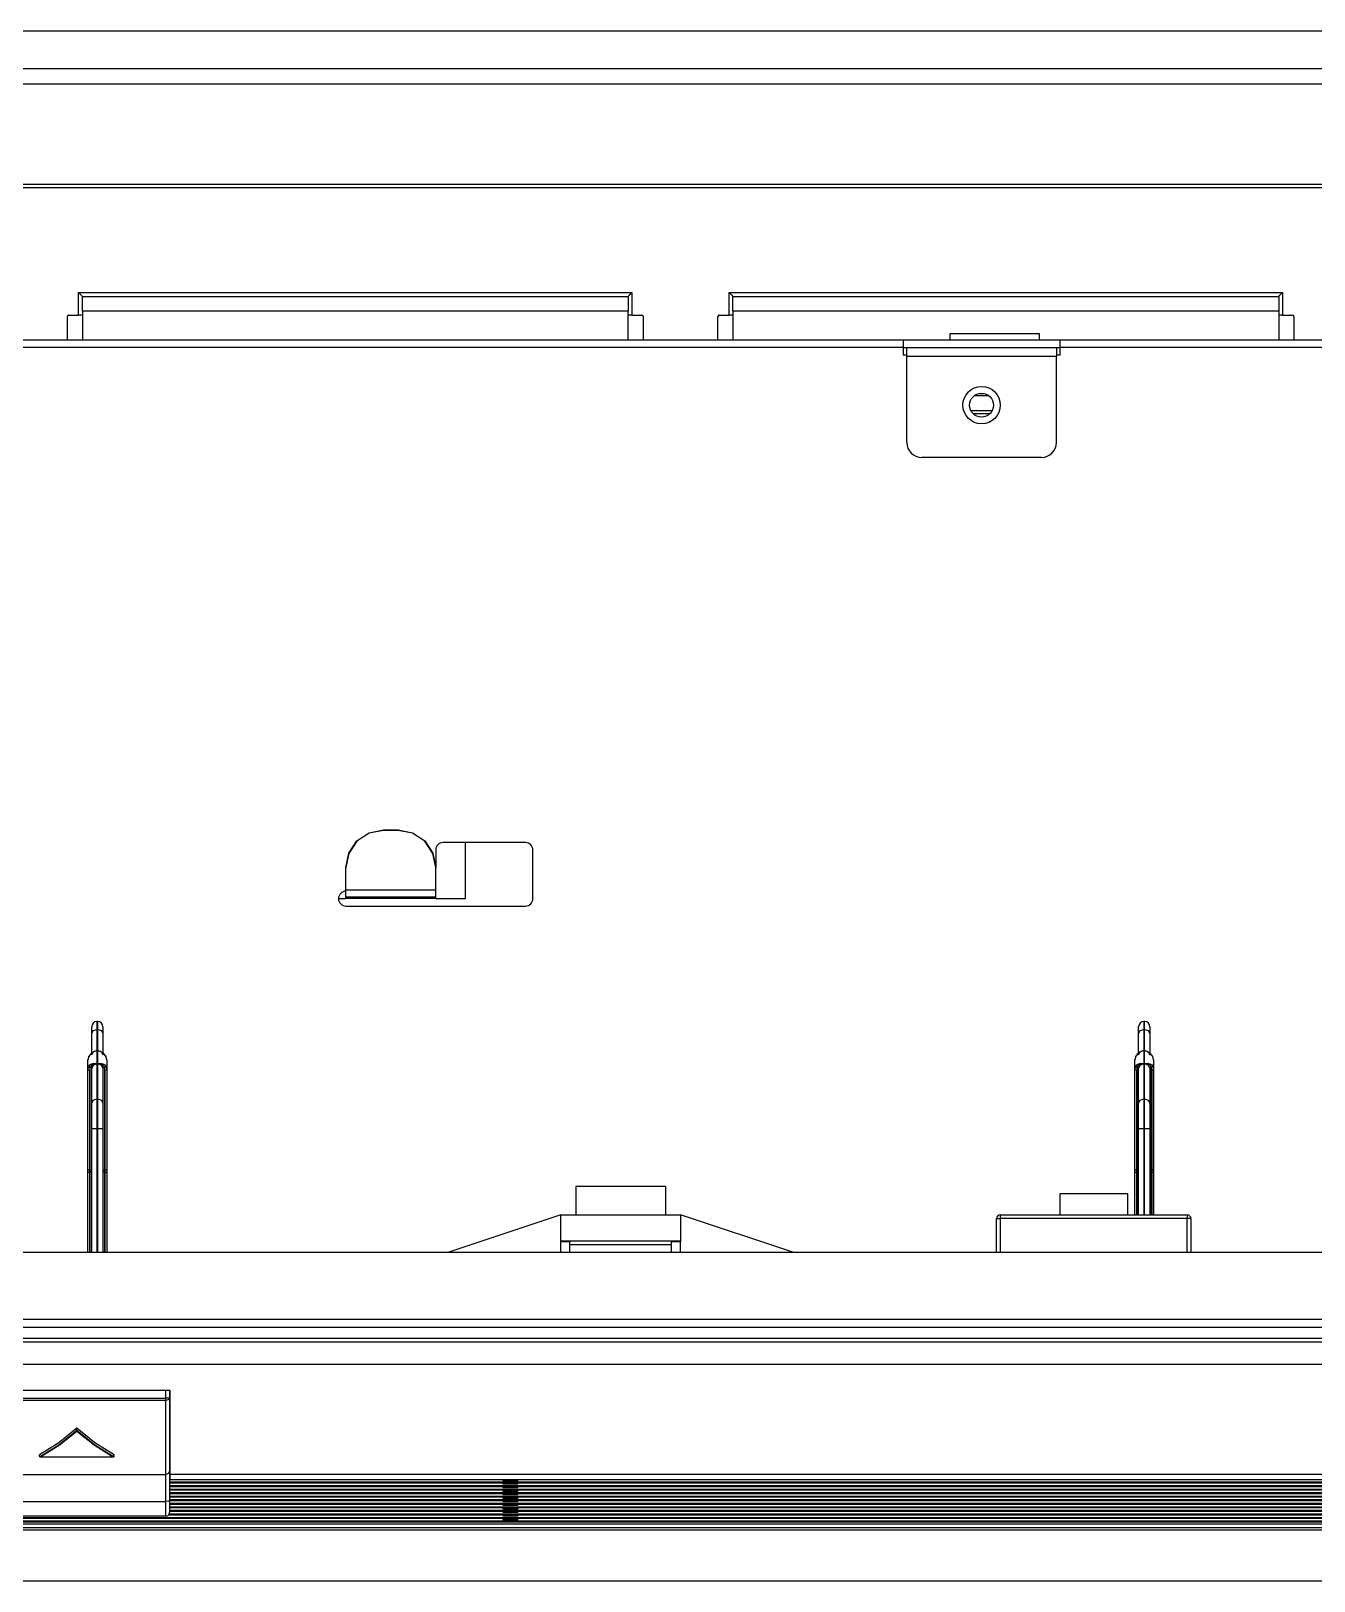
# Model space of a CAD drawing. Header units: millimetres. Extents: x 10547 to 11305, y 9897 to 10391.
# Drawn here: x 10946.687 to 10948.224, y 10068.236 to 10070.093 of the extents above; entities that cross this region are included whole.
import ezdxf

# ---------------------------------------------------------------- set-up
doc = ezdxf.new("R2010")
doc.units = ezdxf.units.MM
doc.layers.add('LG-AIRCON', color=240, linetype='Continuous')
doc.layers.add('에어컨', color=15, linetype='Continuous')

# ---------------------------------------------------------------- blocks, each defined once
blk = doc.blocks.new('A$C079960E7')
at = {"layer": '에어컨', "color": 0, "linetype": 'Continuous'}
for p, q in [((509.85, 373.21, 0), (1814.86, 373.21, 0)), ((509.85, 364.21, 0), (1814.86, 364.21, 0)), ((1814.86, 360.37, 0), (517.05, 360.37, 0)), ((623.7, 336.33, 0), (1719.91, 336.33, 0)), ((1719.91, 335.43, 0), (623.7, 335.43, 0)), ((810.9, 310.23, 0), (944.1, 310.23, 0)), ((810.9, 304.83, 0), (810.9, 310.23, 0)), ((810.9, 310.23, 0), (811.54, 309.59, 0)), ((943.47, 309.59, 0), (944.1, 310.23, 0)), ((944.1, 310.23, 0), (944.1, 304.83, 0)), ((967.5, 304.83, 0), (967.5, 310.23, 0)), ((967.5, 310.23, 0), (1100.7, 310.23, 0)), ((967.5, 310.23, 0), (968.14, 309.59, 0)), ((1100.07, 309.59, 0), (1100.7, 310.23, 0)), ((1100.7, 310.23, 0), (1100.7, 304.83, 0)), ((811.54, 309.59, 0), (811.8, 309.33, 0)), ((811.8, 309.33, 0), (943.2, 309.33, 0)), ((811.8, 308.85, 0), (811.8, 309.33, 0)), ((811.8, 307.53, 0), (811.8, 308.85, 0)), ((811.8, 305.73, 0), (811.8, 307.53, 0)), ((943.2, 309.33, 0), (943.47, 309.59, 0)), ((943.2, 309.33, 0), (943.2, 308.85, 0)), ((943.2, 308.85, 0), (943.2, 307.53, 0)), ((943.2, 307.53, 0), (943.2, 305.73, 0)), ((968.14, 309.59, 0), (968.4, 309.33, 0)), ((968.4, 309.33, 0), (1099.8, 309.33, 0)), ((968.4, 308.85, 0), (968.4, 309.33, 0)), ((968.4, 307.53, 0), (968.4, 308.85, 0)), ((968.4, 305.73, 0), (968.4, 307.53, 0)), ((1099.8, 309.33, 0), (1100.07, 309.59, 0)), ((1099.8, 309.33, 0), (1099.8, 308.85, 0)), ((1099.8, 308.85, 0), (1099.8, 307.53, 0)), ((1099.8, 307.53, 0), (1099.8, 305.73, 0)), ((808.2, 298.8, 0), (808.2, 304.47, 0)), ((808.56, 304.83, 0), (810.9, 304.83, 0)), ((811.54, 304.83, 0), (810.9, 304.83, 0)), ((811.8, 304.83, 0), (811.54, 304.83, 0)), ((811.8, 305.73, 0), (811.8, 298.8, 0)), ((943.2, 305.73, 0), (811.8, 305.73, 0)), ((943.2, 298.8, 0), (943.2, 305.73, 0)), ((943.47, 304.83, 0), (943.2, 304.83, 0)), ((944.1, 304.83, 0), (943.47, 304.83, 0)), ((944.1, 304.83, 0), (946.44, 304.83, 0)), ((946.8, 304.47, 0), (946.8, 298.8, 0)), ((964.8, 298.8, 0), (964.8, 304.47, 0)), ((965.16, 304.83, 0), (967.5, 304.83, 0)), ((968.14, 304.83, 0), (967.5, 304.83, 0)), ((968.4, 304.83, 0), (968.14, 304.83, 0)), ((1099.8, 305.73, 0), (968.4, 305.73, 0)), ((968.4, 305.73, 0), (968.4, 298.8, 0)), ((1099.8, 305.73, 0), (1099.8, 298.8, 0)), ((1100.07, 304.83, 0), (1099.8, 304.83, 0)), ((1100.7, 304.83, 0), (1100.07, 304.83, 0)), ((1100.7, 304.83, 0), (1103.05, 304.83, 0)), ((1103.4, 304.47, 0), (1103.4, 298.8, 0)), ((1131.01, 298.8, 0), (774.3, 298.8, 0)), ((1047.15, 298.77, 0), (1009.35, 298.77, 0)), ((1009.35, 298.77, 0), (1009.35, 298.14, 0)), ((1042.2, 300.33, 0), (1020.6, 300.33, 0)), ((1020.6, 300.33, 0), (1020.6, 298.8, 0)), ((1042.2, 298.8, 0), (1042.2, 300.33, 0)), ((1047.15, 298.14, 0), (1047.15, 298.77, 0)), ((1009.35, 297, 0), (774.3, 297, 0)), ((1009.35, 298.14, 0), (1009.35, 297, 0)), ((1009.35, 297, 0), (1009.35, 295.2, 0)), ((1009.35, 297, 0), (1010.39, 297, 0)), ((1010.25, 295.2, 0), (1009.35, 295.2, 0)), ((1010.25, 296.97, 0), (1010.39, 297, 0)), ((1010.25, 296.24, 0), (1010.25, 296.97, 0)), ((1010.25, 294.84, 0), (1010.25, 296.24, 0)), ((1046.25, 294.84, 0), (1010.25, 294.84, 0)), ((1010.25, 274.14, 0), (1010.25, 294.84, 0)), ((1010.39, 297, 0), (1046.12, 297, 0)), ((1046.12, 297, 0), (1047.15, 297, 0)), ((1046.12, 297, 0), (1046.25, 296.97, 0)), ((1046.25, 296.97, 0), (1046.25, 296.24, 0)), ((1046.25, 296.24, 0), (1046.25, 294.84, 0)), ((1047.15, 295.2, 0), (1046.25, 295.2, 0)), ((1046.25, 274.14, 0), (1046.25, 294.84, 0)), ((1047.15, 297, 0), (1047.15, 298.14, 0)), ((1131.01, 297, 0), (1047.15, 297, 0)), ((1047.15, 295.2, 0), (1047.15, 297, 0)), ((1030.07, 285.38, 0), (1026.44, 285.38, 0)), ((1027.52, 285.93, 0), (1028.99, 285.93, 0)), ((1025.7, 281.81, 0), (1030.81, 281.81, 0)), ((1030.23, 281.04, 0), (1026.28, 281.04, 0)), ((1042.65, 270.54, 0), (1013.85, 270.54, 0)), ((877.89, 178.23, 0), (880.81, 180.18, 0)), ((880.81, 180.1, 0), (877.89, 178.15, 0)), ((880.81, 180.18, 0), (884.25, 180.86, 0)), ((884.25, 180.79, 0), (880.81, 180.1, 0)), ((884.25, 180.86, 0), (884.25, 180.79, 0)), ((884.25, 180.86, 0), (887.85, 180.86, 0)), ((887.85, 180.79, 0), (884.25, 180.79, 0)), ((887.85, 180.79, 0), (887.85, 180.86, 0)), ((887.85, 180.86, 0), (891.3, 180.18, 0)), ((891.3, 180.1, 0), (887.85, 180.79, 0)), ((891.3, 180.18, 0), (894.22, 178.23, 0)), ((894.22, 178.15, 0), (891.3, 180.1, 0)), ((875.94, 175.31, 0), (877.89, 178.23, 0)), ((877.89, 178.15, 0), (875.94, 175.24, 0)), ((894.22, 178.23, 0), (896.17, 175.31, 0)), ((896.17, 175.24, 0), (894.22, 178.15, 0)), ((896.85, 176.04, 0), (896.85, 171.87, 0)), ((918.45, 177.84, 0), (898.65, 177.84, 0)), ((904.05, 164.34, 0), (904.05, 177.84, 0)), ((920.25, 164.34, 0), (920.25, 176.04, 0)), ((875.25, 171.87, 0), (875.94, 175.31, 0)), ((875.94, 175.24, 0), (875.25, 171.8, 0)), ((875.25, 171.8, 0), (875.25, 171.87, 0)), ((875.25, 166.41, 0), (875.25, 171.8, 0)), ((896.17, 175.31, 0), (896.85, 171.87, 0)), ((896.85, 171.8, 0), (896.17, 175.24, 0)), ((896.85, 171.87, 0), (896.85, 171.8, 0)), ((896.85, 166.41, 0), (896.85, 171.8, 0)), ((873.45, 164.34, 0), (875.25, 164.34, 0)), ((896.85, 166.41, 0), (875.25, 166.41, 0)), ((875.25, 165.2, 0), (875.25, 166.41, 0)), ((875.25, 164.7, 0), (875.25, 165.2, 0)), ((896.85, 164.7, 0), (875.25, 164.7, 0)), ((875.25, 164.6, 0), (875.25, 164.7, 0)), ((875.25, 164.34, 0), (875.25, 164.6, 0)), ((896.85, 164.34, 0), (875.25, 164.34, 0)), ((896.85, 165.2, 0), (896.85, 166.41, 0)), ((896.85, 164.7, 0), (896.85, 165.2, 0)), ((896.85, 164.6, 0), (896.85, 164.7, 0)), ((896.85, 164.34, 0), (896.85, 164.6, 0)), ((896.85, 164.34, 0), (904.05, 164.34, 0)), ((875.25, 162.54, 0), (918.45, 162.54, 0)), ((815.49, 134.76, 0), (815.31, 134.76, 0)), ((815.31, 134.76, 0), (815.31, 134.27, 0)), ((815.49, 134.27, 0), (815.49, 134.76, 0)), ((1067.5, 134.76, 0), (1067.32, 134.76, 0)), ((1067.32, 134.76, 0), (1067.32, 134.27, 0)), ((1067.5, 134.27, 0), (1067.5, 134.76, 0)), ((814.05, 133.08, 0), (814.05, 133.5, 0)), ((814.05, 131.87, 0), (814.05, 133.08, 0)), ((814.05, 131.87, 0), (814.42, 132.57, 0)), ((814.05, 127.14, 0), (814.05, 131.87, 0)), ((814.42, 132.57, 0), (815.31, 132.87, 0)), ((815.31, 134.27, 0), (815.31, 132.87, 0)), ((815.31, 132.87, 0), (815.31, 127.78, 0)), ((815.49, 132.87, 0), (815.31, 132.87, 0)), ((815.49, 132.87, 0), (815.49, 134.27, 0)), ((815.49, 127.78, 0), (815.49, 132.87, 0)), ((815.49, 132.87, 0), (816.39, 132.57, 0)), ((816.39, 132.57, 0), (816.75, 131.87, 0)), ((816.75, 133.5, 0), (816.75, 133.08, 0)), ((816.75, 133.08, 0), (816.75, 131.87, 0)), ((816.75, 131.87, 0), (816.75, 127.13, 0)), ((1066.05, 133.08, 0), (1066.05, 133.5, 0)), ((1066.05, 131.87, 0), (1066.05, 133.08, 0)), ((1066.05, 131.87, 0), (1066.42, 132.57, 0)), ((1066.05, 127.14, 0), (1066.05, 131.87, 0)), ((1066.42, 132.57, 0), (1067.32, 132.87, 0)), ((1067.32, 134.27, 0), (1067.32, 132.87, 0)), ((1067.32, 132.87, 0), (1067.32, 127.78, 0)), ((1067.5, 132.87, 0), (1067.32, 132.87, 0)), ((1067.5, 132.87, 0), (1067.5, 134.27, 0)), ((1067.5, 127.78, 0), (1067.5, 132.87, 0)), ((1067.5, 132.87, 0), (1068.39, 132.57, 0)), ((1068.39, 132.57, 0), (1068.75, 131.87, 0)), ((1068.75, 133.5, 0), (1068.75, 133.08, 0)), ((1068.75, 133.08, 0), (1068.75, 131.87, 0)), ((1068.75, 131.87, 0), (1068.75, 127.13, 0)), ((814, 127.1, 0), (813.74, 126.86, 0)), ((814.06, 127.09, 0), (813.8, 126.86, 0)), ((814.22, 127.27, 0), (814, 127.1, 0)), ((814.05, 126.74, 0), (814.42, 127.47, 0)), ((814.35, 127.29, 0), (814.06, 127.09, 0)), ((814.45, 127.42, 0), (814.22, 127.27, 0)), ((814.46, 127.37, 0), (814.35, 127.29, 0)), ((814.42, 127.47, 0), (815.31, 127.78, 0)), ((814.44, 127.43, 0), (814.5, 127.47, 0)), ((814.57, 127.43, 0), (814.46, 127.37, 0)), ((814.5, 127.47, 0), (814.75, 127.61, 0)), ((814.93, 127.62, 0), (814.57, 127.43, 0)), ((814.75, 127.61, 0), (815.02, 127.71, 0)), ((815.3, 127.77, 0), (814.93, 127.62, 0)), ((815.02, 127.71, 0), (815.16, 127.75, 0)), ((815.16, 127.75, 0), (815.3, 127.77, 0)), ((815.31, 127.77, 0), (815.3, 127.77, 0)), ((815.3, 127.77, 0), (815.31, 127.77, 0)), ((815.31, 127.78, 0), (815.31, 124.57, 0)), ((815.31, 127.78, 0), (815.31, 127.77, 0)), ((815.31, 127.77, 0), (815.31, 127.78, 0)), ((815.49, 124.57, 0), (815.49, 127.78, 0)), ((815.49, 127.78, 0), (816.39, 127.47, 0)), ((815.5, 127.77, 0), (815.49, 127.78, 0)), ((815.49, 127.78, 0), (815.5, 127.77, 0)), ((815.51, 127.77, 0), (815.5, 127.77, 0)), ((815.5, 127.77, 0), (815.51, 127.77, 0)), ((815.88, 127.62, 0), (815.51, 127.77, 0)), ((815.51, 127.77, 0), (815.65, 127.75, 0)), ((815.65, 127.75, 0), (815.79, 127.71, 0)), ((815.79, 127.71, 0), (816.06, 127.61, 0)), ((816.24, 127.43, 0), (815.88, 127.62, 0)), ((816.06, 127.61, 0), (816.31, 127.47, 0)), ((816.35, 127.37, 0), (816.24, 127.43, 0)), ((816.31, 127.47, 0), (816.37, 127.43, 0)), ((816.46, 127.29, 0), (816.35, 127.37, 0)), ((816.52, 127.32, 0), (816.36, 127.42, 0)), ((816.39, 127.47, 0), (816.75, 126.74, 0)), ((816.75, 127.09, 0), (816.46, 127.29, 0)), ((816.68, 127.21, 0), (816.52, 127.32, 0)), ((816.95, 126.98, 0), (816.68, 127.21, 0)), ((817.01, 126.86, 0), (816.75, 127.09, 0)), ((817.18, 126.72, 0), (816.95, 126.98, 0)), ((1066, 127.1, 0), (1065.74, 126.86, 0)), ((1066.06, 127.09, 0), (1065.8, 126.86, 0)), ((1066.22, 127.27, 0), (1066, 127.1, 0)), ((1066.05, 126.74, 0), (1066.42, 127.47, 0)), ((1066.35, 127.29, 0), (1066.06, 127.09, 0)), ((1066.45, 127.42, 0), (1066.22, 127.27, 0)), ((1066.46, 127.37, 0), (1066.35, 127.29, 0)), ((1066.42, 127.47, 0), (1067.32, 127.78, 0)), ((1066.44, 127.43, 0), (1066.5, 127.47, 0)), ((1066.57, 127.43, 0), (1066.46, 127.37, 0)), ((1066.5, 127.47, 0), (1066.75, 127.61, 0)), ((1066.93, 127.62, 0), (1066.57, 127.43, 0)), ((1066.75, 127.61, 0), (1067.02, 127.71, 0)), ((1067.3, 127.77, 0), (1066.93, 127.62, 0)), ((1067.02, 127.71, 0), (1067.16, 127.75, 0)), ((1067.16, 127.75, 0), (1067.3, 127.77, 0)), ((1067.31, 127.77, 0), (1067.3, 127.77, 0)), ((1067.3, 127.77, 0), (1067.31, 127.77, 0)), ((1067.32, 127.78, 0), (1067.31, 127.77, 0)), ((1067.31, 127.77, 0), (1067.32, 127.78, 0)), ((1067.32, 127.78, 0), (1067.32, 124.57, 0)), ((1067.5, 124.57, 0), (1067.5, 127.78, 0)), ((1067.5, 127.78, 0), (1068.39, 127.47, 0)), ((1067.5, 127.77, 0), (1067.5, 127.78, 0)), ((1067.5, 127.78, 0), (1067.5, 127.77, 0)), ((1067.51, 127.77, 0), (1067.5, 127.77, 0)), ((1067.5, 127.77, 0), (1067.51, 127.77, 0)), ((1067.88, 127.62, 0), (1067.51, 127.77, 0)), ((1067.51, 127.77, 0), (1067.65, 127.75, 0)), ((1067.65, 127.75, 0), (1067.79, 127.71, 0)), ((1067.79, 127.71, 0), (1068.06, 127.61, 0)), ((1068.24, 127.43, 0), (1067.88, 127.62, 0)), ((1068.06, 127.61, 0), (1068.31, 127.47, 0)), ((1068.35, 127.37, 0), (1068.24, 127.43, 0)), ((1068.31, 127.47, 0), (1068.37, 127.43, 0)), ((1068.46, 127.29, 0), (1068.35, 127.37, 0)), ((1068.52, 127.32, 0), (1068.36, 127.42, 0)), ((1068.39, 127.47, 0), (1068.75, 126.74, 0)), ((1068.75, 127.09, 0), (1068.46, 127.29, 0)), ((1068.68, 127.21, 0), (1068.52, 127.32, 0)), ((1068.95, 126.98, 0), (1068.68, 127.21, 0)), ((1069.01, 126.86, 0), (1068.75, 127.09, 0)), ((1069.18, 126.72, 0), (1068.95, 126.98, 0)), ((813.37, 126.33, 0), (813.15, 125.57, 0)), ((813.15, 123.25, 0), (813.15, 125.57, 0)), ((813.15, 123.25, 0), (813.37, 124.01, 0)), ((813.15, 99.24, 0), (813.15, 123.25, 0)), ((813.15, 123.25, 0), (813.26, 123.1, 0)), ((813.42, 126.44, 0), (813.36, 126.34, 0)), ((813.41, 126.4, 0), (813.37, 126.33, 0)), ((813.37, 126.36, 0), (813.39, 126.39, 0)), ((813.37, 126.33, 0), (813.37, 126.36, 0)), ((813.37, 124.01, 0), (813.4, 124.05, 0)), ((813.37, 124.01, 0), (813.47, 123.83, 0)), ((813.4, 124.05, 0), (813.43, 124.09, 0)), ((813.46, 126.47, 0), (813.41, 126.4, 0)), ((813.49, 126.53, 0), (813.42, 126.44, 0)), ((813.43, 124.1, 0), (813.61, 124.31, 0)), ((813.43, 124.09, 0), (813.43, 124.1, 0)), ((813.43, 124.1, 0), (813.43, 124.1, 0)), ((813.43, 124.09, 0), (813.51, 123.91, 0)), ((813.62, 126.67, 0), (813.46, 126.47, 0)), ((813.46, 126.47, 0), (813.47, 126.51, 0)), ((813.47, 126.51, 0), (813.48, 126.54, 0)), ((813.47, 123.83, 0), (813.69, 123.68, 0)), ((813.51, 126.57, 0), (813.48, 126.53, 0)), ((813.53, 126.61, 0), (813.51, 126.57, 0)), ((813.51, 123.91, 0), (813.72, 123.75, 0)), ((813.69, 123.68, 0), (813.51, 123.04, 0)), ((813.74, 126.86, 0), (813.53, 126.61, 0)), ((813.61, 124.31, 0), (813.83, 124.48, 0)), ((813.8, 126.86, 0), (813.62, 126.67, 0)), ((813.71, 123.71, 0), (813.69, 123.68, 0)), ((813.69, 99.03, 0), (813.69, 123.68, 0)), ((813.72, 123.75, 0), (813.71, 123.71, 0)), ((813.81, 123.95, 0), (813.72, 123.75, 0)), ((813.96, 123.68, 0), (813.72, 123.75, 0)), ((813.72, 123.75, 0), (813.72, 123.75, 0)), ((813.72, 123.75, 0), (813.72, 123.75, 0)), ((813.93, 124.12, 0), (813.81, 123.95, 0)), ((813.83, 124.48, 0), (814.09, 124.6, 0)), ((814.11, 124.29, 0), (813.93, 124.12, 0)), ((814.05, 123.54, 0), (813.96, 123.68, 0)), ((814.42, 124.27, 0), (814.05, 123.54, 0)), ((814.05, 115.12, 0), (814.05, 123.54, 0)), ((814.09, 124.6, 0), (814.36, 124.67, 0)), ((814.32, 124.42, 0), (814.11, 124.29, 0)), ((814.41, 124.46, 0), (814.32, 124.42, 0)), ((814.36, 124.67, 0), (814.46, 124.68, 0)), ((814.49, 124.49, 0), (814.41, 124.46, 0)), ((815.31, 124.57, 0), (814.42, 124.27, 0)), ((814.46, 124.68, 0), (814.55, 124.69, 0)), ((814.78, 124.57, 0), (814.49, 124.49, 0)), ((814.55, 124.69, 0), (814.93, 124.66, 0)), ((815.09, 124.59, 0), (814.78, 124.57, 0)), ((814.93, 124.66, 0), (815.3, 124.57, 0)), ((815.2, 124.58, 0), (815.09, 124.59, 0)), ((815.3, 124.57, 0), (815.2, 124.58, 0)), ((815.3, 124.57, 0), (815.31, 124.57, 0)), ((815.31, 124.57, 0), (815.3, 124.57, 0)), ((815.31, 124.57, 0), (815.31, 116.12, 0)), ((815.31, 124.57, 0), (815.31, 124.57, 0)), ((815.31, 124.57, 0), (815.31, 124.57, 0)), ((815.49, 116.12, 0), (815.49, 124.57, 0)), ((816.39, 124.27, 0), (815.49, 124.57, 0)), ((815.5, 124.57, 0), (815.49, 124.57, 0)), ((815.49, 124.57, 0), (815.5, 124.57, 0)), ((815.51, 124.57, 0), (815.5, 124.57, 0)), ((815.5, 124.57, 0), (815.51, 124.57, 0)), ((815.51, 124.57, 0), (815.88, 124.66, 0)), ((815.61, 124.58, 0), (815.51, 124.57, 0)), ((815.72, 124.59, 0), (815.61, 124.58, 0)), ((816.03, 124.57, 0), (815.72, 124.59, 0)), ((815.88, 124.66, 0), (816.25, 124.69, 0)), ((816.31, 124.49, 0), (816.03, 124.57, 0)), ((816.25, 124.69, 0), (816.35, 124.68, 0)), ((816.4, 124.46, 0), (816.31, 124.49, 0)), ((816.35, 124.68, 0), (816.44, 124.67, 0)), ((816.75, 123.54, 0), (816.39, 124.27, 0)), ((816.48, 124.42, 0), (816.4, 124.46, 0)), ((816.44, 124.67, 0), (816.72, 124.6, 0)), ((816.7, 124.29, 0), (816.48, 124.42, 0)), ((816.88, 124.12, 0), (816.7, 124.29, 0)), ((816.72, 124.6, 0), (816.98, 124.48, 0)), ((816.85, 123.68, 0), (816.75, 123.54, 0)), ((816.75, 123.54, 0), (816.75, 115.12, 0)), ((817.09, 123.75, 0), (816.85, 123.68, 0)), ((817, 123.95, 0), (816.88, 124.12, 0)), ((816.98, 124.48, 0), (817.2, 124.31, 0)), ((817.09, 123.75, 0), (817, 123.95, 0)), ((817.19, 126.67, 0), (817.01, 126.86, 0)), ((817.09, 123.75, 0), (817.3, 123.91, 0)), ((817.09, 123.75, 0), (817.09, 123.75, 0)), ((817.09, 123.75, 0), (817.09, 123.75, 0)), ((817.1, 123.71, 0), (817.09, 123.75, 0)), ((817.11, 123.68, 0), (817.1, 123.71, 0)), ((817.11, 123.68, 0), (817.34, 123.83, 0)), ((817.11, 123.68, 0), (817.11, 99.03, 0)), ((817.29, 123.04, 0), (817.11, 123.68, 0)), ((817.25, 126.63, 0), (817.18, 126.72, 0)), ((817.35, 126.47, 0), (817.19, 126.67, 0)), ((817.2, 124.31, 0), (817.38, 124.1, 0)), ((817.31, 126.53, 0), (817.25, 126.63, 0)), ((817.3, 123.91, 0), (817.38, 124.09, 0)), ((817.33, 126.54, 0), (817.34, 126.51, 0)), ((817.4, 126.44, 0), (817.33, 126.53, 0)), ((817.34, 126.51, 0), (817.35, 126.47, 0)), ((817.34, 123.83, 0), (817.44, 124.01, 0)), ((817.39, 126.4, 0), (817.35, 126.47, 0)), ((817.38, 124.1, 0), (817.38, 124.1, 0)), ((817.38, 124.1, 0), (817.38, 124.09, 0)), ((817.38, 124.09, 0), (817.41, 124.05, 0)), ((817.44, 126.33, 0), (817.39, 126.4, 0)), ((817.45, 126.34, 0), (817.4, 126.44, 0)), ((817.41, 124.05, 0), (817.44, 124.01, 0)), ((817.42, 126.39, 0), (817.43, 126.36, 0)), ((817.43, 126.36, 0), (817.44, 126.33, 0)), ((817.65, 125.57, 0), (817.44, 126.33, 0)), ((817.44, 124.01, 0), (817.65, 123.25, 0)), ((817.55, 123.1, 0), (817.65, 123.25, 0)), ((817.65, 125.57, 0), (817.65, 123.25, 0)), ((817.65, 123.25, 0), (817.65, 99.24, 0)), ((1065.37, 126.33, 0), (1065.15, 125.57, 0)), ((1065.15, 123.25, 0), (1065.15, 125.57, 0)), ((1065.15, 123.25, 0), (1065.37, 124.01, 0)), ((1065.15, 99.24, 0), (1065.15, 123.25, 0)), ((1065.15, 123.25, 0), (1065.26, 123.1, 0)), ((1065.42, 126.44, 0), (1065.36, 126.34, 0)), ((1065.42, 126.4, 0), (1065.37, 126.33, 0)), ((1065.37, 126.36, 0), (1065.39, 126.39, 0)), ((1065.37, 126.33, 0), (1065.37, 126.36, 0)), ((1065.37, 124.01, 0), (1065.4, 124.05, 0)), ((1065.37, 124.01, 0), (1065.47, 123.83, 0)), ((1065.4, 124.05, 0), (1065.43, 124.09, 0)), ((1065.49, 126.53, 0), (1065.42, 126.44, 0)), ((1065.46, 126.47, 0), (1065.42, 126.4, 0)), ((1065.43, 124.1, 0), (1065.61, 124.31, 0)), ((1065.43, 124.09, 0), (1065.43, 124.1, 0)), ((1065.43, 124.1, 0), (1065.43, 124.1, 0)), ((1065.43, 124.09, 0), (1065.51, 123.91, 0)), ((1065.62, 126.67, 0), (1065.46, 126.47, 0)), ((1065.46, 126.47, 0), (1065.47, 126.51, 0)), ((1065.47, 126.51, 0), (1065.48, 126.54, 0)), ((1065.47, 123.83, 0), (1065.69, 123.68, 0)), ((1065.51, 126.57, 0), (1065.49, 126.53, 0)), ((1065.53, 126.61, 0), (1065.51, 126.57, 0)), ((1065.51, 123.91, 0), (1065.72, 123.75, 0)), ((1065.69, 123.68, 0), (1065.51, 123.04, 0)), ((1065.74, 126.86, 0), (1065.53, 126.61, 0)), ((1065.61, 124.31, 0), (1065.83, 124.48, 0)), ((1065.8, 126.86, 0), (1065.62, 126.67, 0)), ((1065.71, 123.71, 0), (1065.69, 123.68, 0)), ((1065.69, 99.03, 0), (1065.69, 123.68, 0)), ((1065.72, 123.75, 0), (1065.71, 123.71, 0)), ((1065.81, 123.95, 0), (1065.72, 123.75, 0)), ((1065.96, 123.68, 0), (1065.72, 123.75, 0)), ((1065.72, 123.75, 0), (1065.72, 123.75, 0)), ((1065.72, 123.75, 0), (1065.72, 123.75, 0)), ((1065.93, 124.12, 0), (1065.81, 123.95, 0)), ((1065.83, 124.48, 0), (1066.09, 124.6, 0)), ((1066.11, 124.29, 0), (1065.93, 124.12, 0)), ((1066.05, 123.54, 0), (1065.96, 123.68, 0)), ((1066.42, 124.27, 0), (1066.05, 123.54, 0)), ((1066.05, 115.12, 0), (1066.05, 123.54, 0)), ((1066.09, 124.6, 0), (1066.36, 124.67, 0)), ((1066.32, 124.42, 0), (1066.11, 124.29, 0)), ((1066.41, 124.46, 0), (1066.32, 124.42, 0)), ((1066.36, 124.67, 0), (1066.46, 124.68, 0)), ((1066.5, 124.49, 0), (1066.41, 124.46, 0)), ((1067.32, 124.57, 0), (1066.42, 124.27, 0)), ((1066.46, 124.68, 0), (1066.56, 124.69, 0)), ((1066.78, 124.57, 0), (1066.5, 124.49, 0)), ((1066.56, 124.69, 0), (1066.93, 124.66, 0)), ((1067.09, 124.59, 0), (1066.78, 124.57, 0)), ((1066.93, 124.66, 0), (1067.3, 124.57, 0)), ((1067.2, 124.58, 0), (1067.09, 124.59, 0)), ((1067.3, 124.57, 0), (1067.2, 124.58, 0)), ((1067.3, 124.57, 0), (1067.31, 124.57, 0)), ((1067.31, 124.57, 0), (1067.3, 124.57, 0)), ((1067.31, 124.57, 0), (1067.32, 124.57, 0)), ((1067.32, 124.57, 0), (1067.31, 124.57, 0)), ((1067.32, 124.57, 0), (1067.32, 116.12, 0)), ((1067.5, 116.12, 0), (1067.5, 124.57, 0)), ((1068.39, 124.27, 0), (1067.5, 124.57, 0)), ((1067.51, 124.57, 0), (1067.5, 124.57, 0)), ((1067.5, 124.57, 0), (1067.5, 124.57, 0)), ((1067.5, 124.57, 0), (1067.5, 124.57, 0)), ((1067.5, 124.57, 0), (1067.51, 124.57, 0)), ((1067.51, 124.57, 0), (1067.88, 124.66, 0)), ((1067.61, 124.58, 0), (1067.51, 124.57, 0)), ((1067.72, 124.59, 0), (1067.61, 124.58, 0)), ((1068.03, 124.57, 0), (1067.72, 124.59, 0)), ((1067.88, 124.66, 0), (1068.25, 124.69, 0)), ((1068.31, 124.49, 0), (1068.03, 124.57, 0)), ((1068.25, 124.69, 0), (1068.35, 124.68, 0)), ((1068.4, 124.46, 0), (1068.31, 124.49, 0)), ((1068.35, 124.68, 0), (1068.45, 124.67, 0)), ((1068.75, 123.54, 0), (1068.39, 124.27, 0)), ((1068.49, 124.42, 0), (1068.4, 124.46, 0)), ((1068.45, 124.67, 0), (1068.72, 124.6, 0)), ((1068.7, 124.29, 0), (1068.49, 124.42, 0)), ((1068.88, 124.12, 0), (1068.7, 124.29, 0)), ((1068.72, 124.6, 0), (1068.98, 124.48, 0)), ((1068.85, 123.68, 0), (1068.75, 123.54, 0)), ((1068.75, 123.54, 0), (1068.75, 115.12, 0)), ((1069.09, 123.75, 0), (1068.85, 123.68, 0)), ((1069, 123.95, 0), (1068.88, 124.12, 0)), ((1068.98, 124.48, 0), (1069.2, 124.31, 0)), ((1069.09, 123.75, 0), (1069, 123.95, 0)), ((1069.19, 126.67, 0), (1069.01, 126.86, 0)), ((1069.09, 123.75, 0), (1069.3, 123.91, 0)), ((1069.09, 123.75, 0), (1069.09, 123.75, 0)), ((1069.09, 123.75, 0), (1069.09, 123.75, 0)), ((1069.1, 123.71, 0), (1069.09, 123.75, 0)), ((1069.11, 123.68, 0), (1069.1, 123.71, 0)), ((1069.11, 123.68, 0), (1069.34, 123.83, 0)), ((1069.11, 123.68, 0), (1069.11, 99.03, 0)), ((1069.3, 123.04, 0), (1069.11, 123.68, 0)), ((1069.25, 126.63, 0), (1069.18, 126.72, 0)), ((1069.35, 126.47, 0), (1069.19, 126.67, 0)), ((1069.2, 124.31, 0), (1069.38, 124.1, 0)), ((1069.31, 126.53, 0), (1069.25, 126.63, 0)), ((1069.3, 123.91, 0), (1069.38, 124.09, 0)), ((1069.33, 126.54, 0), (1069.34, 126.51, 0)), ((1069.4, 126.44, 0), (1069.33, 126.53, 0)), ((1069.34, 126.51, 0), (1069.35, 126.47, 0)), ((1069.34, 123.83, 0), (1069.44, 124.01, 0)), ((1069.39, 126.4, 0), (1069.35, 126.47, 0)), ((1069.38, 124.1, 0), (1069.38, 124.1, 0)), ((1069.38, 124.1, 0), (1069.38, 124.09, 0)), ((1069.38, 124.09, 0), (1069.41, 124.05, 0)), ((1069.44, 126.33, 0), (1069.39, 126.4, 0)), ((1069.45, 126.34, 0), (1069.4, 126.44, 0)), ((1069.41, 124.05, 0), (1069.44, 124.01, 0)), ((1069.42, 126.39, 0), (1069.44, 126.36, 0)), ((1069.44, 126.36, 0), (1069.44, 126.33, 0)), ((1069.65, 125.57, 0), (1069.44, 126.33, 0)), ((1069.44, 124.01, 0), (1069.65, 123.25, 0)), ((1069.55, 123.1, 0), (1069.65, 123.25, 0)), ((1069.65, 125.57, 0), (1069.65, 123.25, 0)), ((1069.65, 123.25, 0), (1069.65, 99.24, 0)), ((813.26, 123.1, 0), (813.51, 123.04, 0)), ((813.51, 123.04, 0), (813.51, 99.03, 0)), ((817.29, 123.04, 0), (817.55, 123.1, 0)), ((817.29, 99.03, 0), (817.29, 123.04, 0)), ((1065.26, 123.1, 0), (1065.51, 123.04, 0)), ((1065.51, 123.04, 0), (1065.51, 99.03, 0)), ((1069.3, 123.04, 0), (1069.55, 123.1, 0)), ((1069.3, 99.03, 0), (1069.3, 123.04, 0)), ((814.05, 115.12, 0), (814.42, 115.83, 0)), ((814.42, 115.83, 0), (815.31, 116.12, 0)), ((815.31, 116.12, 0), (815.49, 116.12, 0)), ((815.31, 116.12, 0), (815.31, 112.97, 0)), ((815.49, 116.12, 0), (816.39, 115.83, 0)), ((815.49, 112.97, 0), (815.49, 116.12, 0)), ((816.39, 115.83, 0), (816.75, 115.12, 0)), ((1066.05, 115.12, 0), (1066.42, 115.83, 0)), ((1066.42, 115.83, 0), (1067.32, 116.12, 0)), ((1067.32, 116.12, 0), (1067.5, 116.12, 0)), ((1067.32, 116.12, 0), (1067.32, 112.97, 0)), ((1067.5, 112.97, 0), (1067.5, 116.12, 0)), ((1067.5, 116.12, 0), (1068.39, 115.83, 0)), ((1068.39, 115.83, 0), (1068.75, 115.12, 0)), ((814.05, 112.41, 0), (814.05, 115.12, 0)), ((814.05, 109.01, 0), (814.05, 112.41, 0)), ((815.31, 112.97, 0), (815.31, 109.01, 0)), ((815.49, 109.01, 0), (815.49, 112.97, 0)), ((816.75, 115.12, 0), (816.75, 112.41, 0)), ((816.75, 112.41, 0), (816.75, 109.01, 0)), ((1066.05, 112.41, 0), (1066.05, 115.12, 0)), ((1066.05, 109.01, 0), (1066.05, 112.41, 0)), ((1067.32, 112.97, 0), (1067.32, 109.01, 0)), ((1067.5, 109.01, 0), (1067.5, 112.97, 0)), ((1068.75, 115.12, 0), (1068.75, 112.41, 0)), ((1068.75, 112.41, 0), (1068.75, 109.01, 0)), ((814.05, 79.2, 0), (814.05, 109.01, 0)), ((814.05, 109.01, 0), (814.42, 109.01, 0)), ((814.42, 109.01, 0), (815.31, 109.01, 0)), ((815.31, 109.01, 0), (815.31, 79.2, 0)), ((815.49, 109.01, 0), (815.31, 109.01, 0)), ((815.49, 79.2, 0), (815.49, 109.01, 0)), ((815.49, 109.01, 0), (816.39, 109.01, 0)), ((816.39, 109.01, 0), (816.75, 109.01, 0)), ((816.75, 109.01, 0), (816.75, 79.2, 0)), ((1066.05, 88.2, 0), (1066.05, 109.01, 0)), ((1066.05, 109.01, 0), (1066.42, 109.01, 0)), ((1066.42, 109.01, 0), (1067.32, 109.01, 0)), ((1067.5, 109.01, 0), (1067.32, 109.01, 0)), ((1067.32, 109.01, 0), (1067.32, 88.2, 0)), ((1067.5, 88.2, 0), (1067.5, 109.01, 0)), ((1067.5, 109.01, 0), (1068.39, 109.01, 0)), ((1068.39, 109.01, 0), (1068.75, 109.01, 0)), ((1068.75, 109.01, 0), (1068.75, 88.2, 0)), ((813.15, 99.24, 0), (813.26, 99.09, 0)), ((813.15, 98.89, 0), (813.15, 99.24, 0)), ((813.15, 98.51, 0), (813.15, 98.89, 0)), ((813.15, 79.2, 0), (813.15, 98.51, 0)), ((813.15, 98.51, 0), (813.26, 98.51, 0)), ((813.26, 99.09, 0), (813.51, 99.03, 0)), ((813.26, 98.51, 0), (813.51, 98.51, 0)), ((813.51, 99.03, 0), (813.69, 99.03, 0)), ((813.51, 99.03, 0), (813.51, 98.78, 0)), ((813.51, 98.78, 0), (813.51, 98.51, 0)), ((813.69, 98.51, 0), (813.51, 98.51, 0)), ((813.51, 98.51, 0), (813.51, 79.2, 0)), ((813.95, 98.97, 0), (813.69, 99.03, 0)), ((813.69, 98.78, 0), (813.69, 99.03, 0)), ((813.69, 98.51, 0), (813.69, 98.78, 0)), ((813.69, 79.2, 0), (813.69, 98.51, 0)), ((813.95, 98.51, 0), (813.69, 98.51, 0)), ((814.05, 98.82, 0), (813.95, 98.97, 0)), ((814.05, 98.51, 0), (813.95, 98.51, 0)), ((816.86, 98.97, 0), (816.75, 98.82, 0)), ((816.86, 98.51, 0), (816.75, 98.51, 0)), ((817.11, 99.03, 0), (816.86, 98.97, 0)), ((817.11, 98.51, 0), (816.86, 98.51, 0)), ((817.11, 99.03, 0), (817.29, 99.03, 0)), ((817.11, 99.03, 0), (817.11, 98.78, 0)), ((817.11, 98.78, 0), (817.11, 98.51, 0)), ((817.11, 98.51, 0), (817.11, 79.2, 0)), ((817.29, 98.51, 0), (817.11, 98.51, 0)), ((817.29, 99.03, 0), (817.55, 99.09, 0)), ((817.29, 98.78, 0), (817.29, 99.03, 0)), ((817.29, 98.51, 0), (817.29, 98.78, 0)), ((817.29, 79.2, 0), (817.29, 98.51, 0)), ((817.29, 98.51, 0), (817.55, 98.51, 0)), ((817.55, 99.09, 0), (817.65, 99.24, 0)), ((817.55, 98.51, 0), (817.65, 98.51, 0)), ((817.65, 99.24, 0), (817.65, 98.89, 0)), ((817.65, 98.89, 0), (817.65, 98.51, 0)), ((817.65, 98.51, 0), (817.65, 79.2, 0)), ((1065.15, 99.24, 0), (1065.26, 99.09, 0)), ((1065.15, 98.89, 0), (1065.15, 99.24, 0)), ((1065.15, 98.51, 0), (1065.15, 98.89, 0)), ((1065.15, 88.2, 0), (1065.15, 98.51, 0)), ((1065.15, 98.51, 0), (1065.26, 98.51, 0)), ((1065.26, 99.09, 0), (1065.51, 99.03, 0)), ((1065.26, 98.51, 0), (1065.51, 98.51, 0)), ((1065.51, 99.03, 0), (1065.69, 99.03, 0)), ((1065.51, 99.03, 0), (1065.51, 98.78, 0)), ((1065.51, 98.78, 0), (1065.51, 98.51, 0)), ((1065.69, 98.51, 0), (1065.51, 98.51, 0)), ((1065.51, 98.51, 0), (1065.51, 88.2, 0)), ((1065.95, 98.97, 0), (1065.69, 99.03, 0)), ((1065.69, 98.78, 0), (1065.69, 99.03, 0)), ((1065.69, 98.51, 0), (1065.69, 98.78, 0)), ((1065.69, 88.2, 0), (1065.69, 98.51, 0)), ((1065.95, 98.51, 0), (1065.69, 98.51, 0)), ((1066.05, 98.82, 0), (1065.95, 98.97, 0)), ((1066.05, 98.51, 0), (1065.95, 98.51, 0)), ((1068.86, 98.97, 0), (1068.75, 98.82, 0)), ((1068.86, 98.51, 0), (1068.75, 98.51, 0)), ((1069.11, 99.03, 0), (1068.86, 98.97, 0)), ((1069.11, 98.51, 0), (1068.86, 98.51, 0)), ((1069.11, 99.03, 0), (1069.3, 99.03, 0)), ((1069.11, 99.03, 0), (1069.11, 98.78, 0)), ((1069.11, 98.78, 0), (1069.11, 98.51, 0)), ((1069.11, 98.51, 0), (1069.11, 88.2, 0)), ((1069.3, 98.51, 0), (1069.11, 98.51, 0)), ((1069.3, 99.03, 0), (1069.55, 99.09, 0)), ((1069.3, 98.78, 0), (1069.3, 99.03, 0)), ((1069.3, 98.51, 0), (1069.3, 98.78, 0)), ((1069.3, 88.2, 0), (1069.3, 98.51, 0)), ((1069.3, 98.51, 0), (1069.55, 98.51, 0)), ((1069.55, 99.09, 0), (1069.65, 99.24, 0)), ((1069.55, 98.51, 0), (1069.65, 98.51, 0)), ((1069.65, 99.24, 0), (1069.65, 98.89, 0)), ((1069.65, 98.89, 0), (1069.65, 98.51, 0)), ((1069.65, 98.51, 0), (1069.65, 88.2, 0)), ((930.6, 95.04, 0), (930.6, 88.2, 0)), ((931.13, 95.04, 0), (930.6, 95.04, 0)), ((932.67, 95.04, 0), (931.13, 95.04, 0)), ((935.06, 95.04, 0), (932.67, 95.04, 0)), ((938.07, 95.04, 0), (935.06, 95.04, 0)), ((941.4, 95.04, 0), (938.07, 95.04, 0)), ((944.74, 95.04, 0), (941.4, 95.04, 0)), ((947.75, 95.04, 0), (944.74, 95.04, 0)), ((950.14, 95.04, 0), (947.75, 95.04, 0)), ((951.68, 95.04, 0), (950.14, 95.04, 0)), ((952.2, 95.04, 0), (951.68, 95.04, 0)), ((952.2, 95.04, 0), (952.2, 88.2, 0)), ((1047.06, 93.24, 0), (1047.06, 88.2, 0)), ((1047.56, 93.24, 0), (1047.06, 93.24, 0)), ((1048.98, 93.24, 0), (1047.56, 93.24, 0)), ((1051.16, 93.24, 0), (1048.98, 93.24, 0)), ((1053.83, 93.24, 0), (1051.16, 93.24, 0)), ((1056.68, 93.24, 0), (1053.83, 93.24, 0)), ((1059.35, 93.24, 0), (1056.68, 93.24, 0)), ((1061.53, 93.24, 0), (1059.35, 93.24, 0)), ((1062.95, 93.24, 0), (1061.53, 93.24, 0)), ((1063.44, 93.24, 0), (1062.95, 93.24, 0)), ((1063.44, 88.2, 0), (1063.44, 93.24, 0)), ((927, 88.2, 0), (900, 79.2, 0)), ((927, 81.85, 0), (927, 88.2, 0)), ((927, 88.2, 0), (927.5, 88.2, 0)), ((927.5, 88.2, 0), (928.93, 88.2, 0)), ((928.93, 88.2, 0), (931.22, 88.2, 0)), ((931.22, 88.2, 0), (934.2, 88.2, 0)), ((934.2, 88.2, 0), (937.68, 88.2, 0)), ((937.68, 88.2, 0), (941.4, 88.2, 0)), ((941.4, 88.2, 0), (945.13, 88.2, 0)), ((945.13, 88.2, 0), (948.6, 88.2, 0)), ((948.6, 88.2, 0), (951.59, 88.2, 0)), ((951.59, 88.2, 0), (953.88, 88.2, 0)), ((953.88, 88.2, 0), (955.31, 88.2, 0)), ((955.31, 88.2, 0), (955.8, 88.2, 0)), ((955.8, 88.2, 0), (955.8, 81.85, 0)), ((982.8, 79.2, 0), (955.8, 88.2, 0)), ((1031.85, 79.2, 0), (1031.85, 87.3, 0)), ((1031.85, 87.3, 0), (1032.12, 87.3, 0)), ((1032.12, 87.3, 0), (1032.75, 87.3, 0)), ((1032.75, 88.2, 0), (1077.76, 88.2, 0)), ((1032.75, 88.2, 0), (1032.75, 87.94, 0)), ((1032.75, 87.94, 0), (1032.75, 87.3, 0)), ((1077.76, 87.3, 0), (1032.75, 87.3, 0)), ((1032.75, 87.3, 0), (1032.75, 79.2, 0)), ((1077.76, 88.2, 0), (1077.76, 87.94, 0)), ((1077.76, 87.94, 0), (1077.76, 87.3, 0)), ((1077.76, 79.2, 0), (1077.76, 87.3, 0)), ((1078.39, 87.3, 0), (1077.76, 87.3, 0)), ((1078.66, 87.3, 0), (1078.39, 87.3, 0)), ((1078.66, 87.3, 0), (1078.66, 79.2, 0)), ((225.45, 79.2, 0), (1845.46, 79.2, 0)), ((927, 81.85, 0), (927.01, 81.89, 0)), ((927, 81.8, 0), (927, 81.85, 0)), ((927, 81.73, 0), (927, 81.8, 0)), ((929.16, 81.73, 0), (927, 81.73, 0)), ((927, 79.2, 0), (927, 81.73, 0)), ((927.56, 81.9, 0), (927.01, 81.9, 0)), ((927.01, 81.89, 0), (927.01, 81.9, 0)), ((929.03, 81.9, 0), (927.56, 81.9, 0)), ((931.32, 81.9, 0), (929.03, 81.9, 0)), ((929.16, 81.85, 0), (929.16, 81.8, 0)), ((929.16, 81.8, 0), (929.16, 81.73, 0)), ((929.16, 79.2, 0), (929.16, 81.73, 0)), ((953.64, 81, 0), (929.16, 81, 0)), ((934.29, 81.9, 0), (931.32, 81.9, 0)), ((937.72, 81.9, 0), (934.29, 81.9, 0)), ((941.4, 81.9, 0), (937.72, 81.9, 0)), ((945.09, 81.9, 0), (941.4, 81.9, 0)), ((948.52, 81.9, 0), (945.09, 81.9, 0)), ((951.48, 81.9, 0), (948.52, 81.9, 0)), ((953.78, 81.9, 0), (951.48, 81.9, 0)), ((953.64, 81.8, 0), (953.64, 81.85, 0)), ((953.64, 81.73, 0), (953.64, 81.8, 0)), ((955.8, 81.73, 0), (953.64, 81.73, 0)), ((953.64, 79.2, 0), (953.64, 81.73, 0)), ((955.25, 81.9, 0), (953.78, 81.9, 0)), ((955.8, 81.9, 0), (955.25, 81.9, 0)), ((955.8, 81.9, 0), (955.8, 81.89, 0)), ((955.8, 81.89, 0), (955.8, 81.85, 0)), ((955.8, 81.85, 0), (955.8, 81.8, 0)), ((955.8, 81.8, 0), (955.8, 81.73, 0)), ((955.8, 79.2, 0), (955.8, 81.73, 0)), ((260.57, 61.2, 0), (1849.94, 61.2, 0)), ((284.49, 61.2, 0), (1826.02, 61.2, 0)), ((1824.07, 63, 0), (286.44, 63, 0)), ((264.15, 58.5, 0), (1846.36, 58.5, 0)), ((1846.36, 57.6, 0), (264.15, 57.6, 0)), ((1846.36, 52.2, 0), (264.15, 52.2, 0)), ((832.95, 45.9, 0), (787.95, 45.9, 0)), ((831.87, 44.11, 0), (831.87, 45.9, 0)), ((832.77, 45.9, 0), (832.77, 44.11, 0)), ((832.95, 40.25, 0), (832.95, 45.9, 0)), ((789.03, 44.11, 0), (831.87, 44.11, 0)), ((831.87, 43.51, 0), (789.03, 43.51, 0)), ((832.51, 44.11, 0), (831.87, 44.11, 0)), ((831.87, 43.79, 0), (831.87, 44.11, 0)), ((831.87, 43.51, 0), (831.87, 43.79, 0)), ((832.51, 43.69, 0), (831.87, 43.51, 0)), ((831.87, 38.51, 0), (831.87, 43.51, 0)), ((832.77, 44.11, 0), (832.51, 43.69, 0)), ((832.77, 44.11, 0), (832.51, 44.11, 0)), ((832.77, 44.11, 0), (832.77, 39.2, 0)), ((831.87, 34.24, 0), (831.87, 38.51, 0)), ((832.86, 40.38, 0), (832.77, 40.38, 0)), ((832.77, 39.2, 0), (832.77, 34.99, 0)), ((832.95, 40.38, 0), (832.86, 40.38, 0)), ((832.95, 35.4, 0), (832.95, 40.25, 0)), ((810.45, 36.9, 0), (806.11, 33.34, 0)), ((806.12, 32.86, 0), (810.45, 36.36, 0)), ((810.45, 36.09, 0), (806.29, 32.73, 0)), ((810.45, 36.36, 0), (810.45, 36.9, 0)), ((814.8, 33.34, 0), (810.45, 36.9, 0)), ((810.45, 36.36, 0), (814.78, 32.86, 0)), ((810.45, 36.36, 0), (810.45, 36.32, 0)), ((810.45, 36.32, 0), (810.45, 36.28, 0)), ((810.45, 36.28, 0), (810.45, 36.23, 0)), ((810.45, 36.23, 0), (810.45, 36.18, 0)), ((810.45, 36.18, 0), (810.45, 36.13, 0)), ((810.45, 36.13, 0), (810.45, 36.09, 0)), ((814.62, 32.73, 0), (810.45, 36.09, 0)), ((810.45, 36.09, 0), (810.45, 36.09, 0)), ((810.45, 36.09, 0), (810.45, 36.09, 0)), ((831.87, 30.77, 0), (831.87, 34.24, 0)), ((832.95, 36.9, 0), (832.77, 36.9, 0)), ((832.77, 35.1, 0), (832.95, 35.1, 0)), ((832.77, 34.99, 0), (832.77, 31.58, 0)), ((832.95, 31.45, 0), (832.95, 35.4, 0)), ((806.11, 33.34, 0), (801.45, 30.42, 0)), ((801.45, 30.1, 0), (801.45, 30.42, 0)), ((801.45, 30.1, 0), (801.49, 29.99, 0)), ((801.49, 29.99, 0), (806.12, 32.86, 0)), ((801.51, 29.97, 0), (801.49, 29.99, 0)), ((801.53, 29.96, 0), (801.51, 29.97, 0)), ((801.57, 29.94, 0), (801.53, 29.96, 0)), ((801.61, 29.93, 0), (801.57, 29.94, 0)), ((801.71, 29.92, 0), (801.61, 29.93, 0)), ((801.69, 29.92, 0), (819.21, 29.92, 0)), ((801.8, 29.93, 0), (801.71, 29.92, 0)), ((801.82, 29.94, 0), (801.8, 29.93, 0)), ((801.83, 29.94, 0), (801.82, 29.94, 0)), ((801.84, 29.94, 0), (801.83, 29.94, 0)), ((806.29, 32.73, 0), (801.84, 29.94, 0)), ((801.84, 29.94, 0), (819.07, 29.94, 0)), ((801.84, 29.94, 0), (801.84, 29.94, 0)), ((819.07, 29.94, 0), (814.62, 32.73, 0)), ((814.78, 32.86, 0), (819.42, 29.99, 0)), ((819.45, 30.42, 0), (814.8, 33.34, 0)), ((819.09, 29.94, 0), (819.07, 29.94, 0)), ((819.07, 29.94, 0), (819.07, 29.94, 0)), ((819.07, 29.94, 0), (819.07, 29.94, 0)), ((819.1, 29.93, 0), (819.09, 29.94, 0)), ((819.2, 29.92, 0), (819.1, 29.93, 0)), ((819.3, 29.93, 0), (819.2, 29.92, 0)), ((819.34, 29.94, 0), (819.3, 29.93, 0)), ((819.38, 29.96, 0), (819.34, 29.94, 0)), ((819.4, 29.97, 0), (819.38, 29.96, 0)), ((819.42, 29.99, 0), (819.4, 29.97, 0)), ((819.42, 29.99, 0), (819.45, 30.1, 0)), ((819.45, 30.1, 0), (819.45, 30.42, 0)), ((831.87, 28.16, 0), (831.87, 30.77, 0)), ((832.77, 31.58, 0), (832.77, 29.01, 0)), ((832.95, 31.5, 0), (832.77, 31.5, 0)), ((832.95, 28.48, 0), (832.95, 31.45, 0)), ((831.87, 26.45, 0), (831.87, 28.16, 0)), ((831.87, 25.69, 0), (831.87, 26.45, 0)), ((832.77, 26.59, 0), (832.51, 25.96, 0)), ((832.77, 29.01, 0), (832.77, 27.34, 0)), ((832.77, 27.34, 0), (832.77, 26.59, 0)), ((832.77, 26.59, 0), (832.77, 26, 0)), ((832.95, 26.55, 0), (832.95, 28.48, 0)), ((832.95, 25.69, 0), (832.95, 26.55, 0)), ((789.03, 25.69, 0), (831.87, 25.69, 0)), ((832.51, 25.96, 0), (831.87, 25.69, 0)), ((831.87, 24.79, 0), (831.87, 25.69, 0)), ((831.87, 22.51, 0), (831.87, 24.79, 0)), ((831.87, 19.22, 0), (831.87, 22.51, 0)), ((832.77, 26, 0), (832.77, 24.53, 0)), ((832.77, 25.16, 0), (832.95, 25.16, 0)), ((832.77, 24.53, 0), (832.77, 22.31, 0)), ((1277.72, 23.83, 0), (832.79, 23.83, 0)), ((832.79, 23.71, 0), (1277.72, 23.71, 0)), ((832.79, 23.71, 0), (1277.72, 23.71, 0)), ((1277.72, 22.98, 0), (832.79, 22.98, 0)), ((832.79, 22.85, 0), (1277.72, 22.85, 0)), ((832.79, 22.85, 0), (1277.72, 22.85, 0)), ((1277.56, 25.69, 0), (832.95, 25.69, 0)), ((832.95, 24.54, 0), (832.95, 25.69, 0)), ((832.95, 24.54, 0), (1277.56, 24.54, 0)), ((913.05, 24.54, 0), (913.05, 24.29, 0)), ((913.05, 24.29, 0), (916.65, 24.29, 0)), ((913.05, 23.71, 0), (913.05, 23.44, 0)), ((913.05, 23.44, 0), (916.65, 23.44, 0)), ((913.05, 22.85, 0), (913.05, 22.58, 0)), ((913.05, 22.58, 0), (916.65, 22.58, 0)), ((916.65, 24.54, 0), (916.65, 24.29, 0)), ((916.65, 23.71, 0), (916.65, 23.44, 0)), ((916.65, 22.85, 0), (916.65, 22.58, 0)), ((789.03, 19.22, 0), (831.87, 19.22, 0)), ((832.51, 19.31, 0), (831.87, 19.22, 0)), ((831.87, 16.64, 0), (831.87, 19.22, 0)), ((832.77, 19.53, 0), (832.51, 19.31, 0)), ((832.77, 22.31, 0), (832.77, 19.53, 0)), ((832.77, 19.53, 0), (832.77, 17.38, 0)), ((1277.72, 22.12, 0), (832.79, 22.12, 0)), ((832.79, 22, 0), (1277.72, 22, 0)), ((832.79, 22, 0), (1277.72, 22, 0)), ((1277.72, 21.27, 0), (832.79, 21.27, 0)), ((832.79, 21.15, 0), (1277.72, 21.15, 0)), ((832.79, 21.15, 0), (1277.72, 21.15, 0)), ((1277.72, 20.42, 0), (832.79, 20.42, 0)), ((832.79, 20.3, 0), (1277.72, 20.3, 0)), ((832.79, 20.3, 0), (1277.72, 20.3, 0)), ((1277.72, 19.57, 0), (832.79, 19.57, 0)), ((832.79, 19.44, 0), (1277.72, 19.44, 0)), ((832.79, 19.44, 0), (1277.72, 19.44, 0)), ((1277.72, 18.71, 0), (832.79, 18.71, 0)), ((913.05, 22, 0), (913.05, 21.73, 0)), ((913.05, 21.73, 0), (916.65, 21.73, 0)), ((913.05, 21.15, 0), (913.05, 20.88, 0)), ((913.05, 20.88, 0), (916.65, 20.88, 0)), ((913.05, 20.3, 0), (913.05, 20.03, 0)), ((913.05, 20.03, 0), (916.65, 20.03, 0)), ((913.05, 19.44, 0), (913.05, 19.17, 0)), ((913.05, 19.17, 0), (916.65, 19.17, 0)), ((916.65, 22, 0), (916.65, 21.73, 0)), ((916.65, 21.15, 0), (916.65, 20.88, 0)), ((916.65, 20.3, 0), (916.65, 20.03, 0)), ((916.65, 19.44, 0), (916.65, 19.17, 0)), ((1836.46, 15.3, 0), (273.15, 15.3, 0)), ((273.15, 15.18, 0), (1836.46, 15.18, 0)), ((273.15, 15.18, 0), (1836.46, 15.18, 0)), ((831.87, 15.66, 0), (789.03, 15.66, 0)), ((831.87, 15.66, 0), (831.87, 16.64, 0)), ((832.62, 16.03, 0), (1277.89, 16.03, 0)), ((832.62, 16.03, 0), (1277.89, 16.03, 0)), ((1277.82, 16.16, 0), (832.69, 16.16, 0)), ((832.77, 17.38, 0), (832.77, 16.56, 0)), ((832.79, 18.59, 0), (1277.72, 18.59, 0)), ((832.79, 18.59, 0), (1277.72, 18.59, 0)), ((1277.72, 17.86, 0), (832.79, 17.86, 0)), ((832.79, 17.74, 0), (1277.72, 17.74, 0)), ((832.79, 17.74, 0), (1277.72, 17.74, 0)), ((1277.72, 17.01, 0), (832.79, 17.01, 0)), ((832.79, 16.89, 0), (1277.72, 16.89, 0)), ((832.79, 16.89, 0), (1277.72, 16.89, 0)), ((913.05, 18.59, 0), (913.05, 18.32, 0)), ((913.05, 18.32, 0), (916.65, 18.32, 0)), ((913.05, 17.74, 0), (913.05, 17.47, 0)), ((913.05, 17.47, 0), (916.65, 17.47, 0)), ((913.05, 16.89, 0), (913.05, 16.62, 0)), ((913.05, 16.62, 0), (916.65, 16.62, 0)), ((913.05, 16.03, 0), (913.05, 15.76, 0)), ((913.05, 15.76, 0), (916.65, 15.76, 0)), ((913.05, 15.18, 0), (913.05, 14.91, 0)), ((916.65, 18.59, 0), (916.65, 18.32, 0)), ((916.65, 17.74, 0), (916.65, 17.47, 0)), ((916.65, 16.89, 0), (916.65, 16.62, 0)), ((916.65, 16.03, 0), (916.65, 15.76, 0)), ((916.65, 15.18, 0), (916.65, 14.91, 0)), ((1846.36, 12.86, 0), (264.15, 12.86, 0)), ((265.05, 12.36, 0), (1845.46, 12.36, 0)), ((1836.46, 14.45, 0), (273.15, 14.45, 0)), ((273.15, 14.33, 0), (1836.46, 14.33, 0)), ((273.15, 14.33, 0), (1836.46, 14.33, 0)), ((1836.46, 13.77, 0), (273.15, 13.77, 0)), ((913.05, 14.91, 0), (916.65, 14.91, 0)), ((265.05, 0.08, 0), (1845.46, 0.08, 0)), ((265.05, 0.07, 0), (1845.46, 0.07, 0))]:
    blk.add_line(p, q, dxfattribs=at)
for radius in [4.5, 2.88]:
    blk.add_circle((1028.25, 283.14, 0), radius, dxfattribs=at)
for centre, radius, start, end in [((808.56, 304.47, 0), 0.36, 90, 180), ((946.44, 304.47, 0), 0.36, 0, 90), ((965.16, 304.47, 0), 0.36, 90, 180), ((1103.05, 304.47, 0), 0.36, 0, 90), ((1013.85, 274.14, 0), 3.6, 180, 270), ((1042.65, 274.14, 0), 3.6, 270, 0), ((898.65, 176.04, 0), 1.8, 90, 180), ((918.45, 176.04, 0), 1.8, 0, 90), ((875.25, 164.34, 0), 1.8, 90, 270), ((918.45, 164.34, 0), 1.8, 270, 0), ((815.31, 133.5, 0), 1.26, 90, 180), ((815.49, 133.5, 0), 1.26, 0, 90), ((1067.32, 133.5, 0), 1.26, 90, 180), ((1067.5, 133.5, 0), 1.26, 0, 90), ((1032.75, 87.3, 0), 0.9, 90, 180), ((1077.76, 87.3, 0), 0.9, 0, 90), ((831.87, 16.56, 0), 0.9, 270, 0)]:
    blk.add_arc(centre, radius, start, end, dxfattribs=at)

msp = doc.modelspace()

# ---------------------------------------------------------------- block references
at = {"layer": 'LG-AIRCON', "xscale": 0.004976538546813596, "yscale": 0.004976538546813596, "zscale": 0.004976538546813596}
msp.add_blockref('A$C079960E7', (10942.7089, 10068.2356), dxfattribs=at)

doc.saveas('drawing.dxf')
